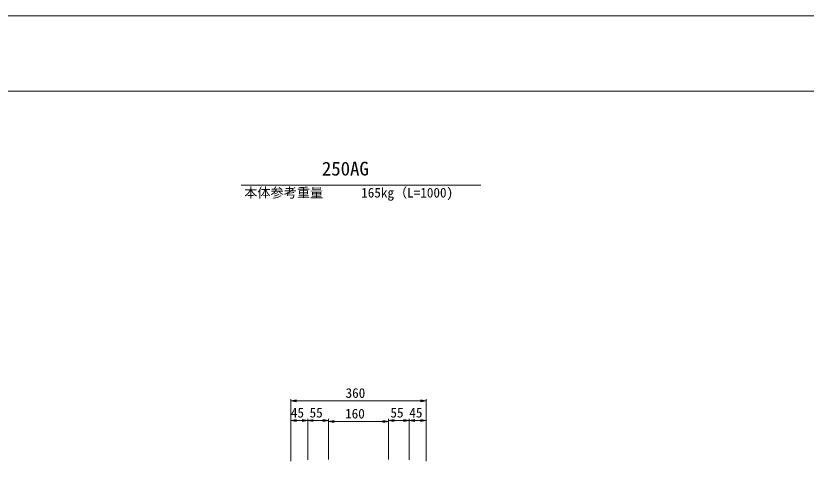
# Model space of a CAD drawing. Units: millimetres on the paper. Extents: x 0 to 841, y 0 to 594.
# Drawn here: x 210.2 to 420.5, y 475.6 to 594 of the extents above; entities that cross this region are included whole.
import ezdxf
from ezdxf.enums import TextEntityAlignment as Align

# ---------------------------------------------------------------- set-up
doc = ezdxf.new("R2010")
doc.units = ezdxf.units.MM
for name, color, linetype, lineweight in [('D-STR-DIM（寸法）', 7, 'Continuous', 18), ('D-STR-HTXT（旗揚げ）', 7, 'Continuous', 18), ('D-TTL(外枠）', 2, 'Continuous', 18), ('DEFPOINTS_2', 8, 'Continuous', 18)]:
    doc.layers.add(name, color=color, linetype=linetype, lineweight=lineweight)
doc.layers.add('D-TTL-TXT（文字）', color=7, linetype='Continuous')
doc.styles.add('ＭＳ ゴシック', font='')
doc.styles.get('ＭＳ ゴシック').set_extended_font_data('MS Gothic')

msp = doc.modelspace()

# ---------------------------------------------------------------- linework, layer by layer
at = {"layer": 'D-STR-DIM（寸法）'}
for p, q in [((283.393, 475.615), (283.393, 492.132)), ((319.393, 475.615), (319.393, 492.132)), ((283.393, 491.632), (284.893, 491.882)), ((283.393, 491.632), (283.593, 491.632)), ((284.893, 491.382), (283.393, 491.632)), ((283.593, 491.632), (319.193, 491.632)), ((317.893, 491.882), (319.393, 491.632)), ((319.393, 491.632), (317.893, 491.382)), ((319.393, 491.632), (319.193, 491.632)), ((283.393, 475.615), (283.393, 486.905)), ((283.393, 486.405), (284.893, 486.655)), ((283.393, 486.405), (283.593, 486.405)), ((284.893, 486.155), (283.393, 486.405)), ((283.593, 486.405), (287.693, 486.405)), ((286.393, 486.655), (287.893, 486.405)), ((287.893, 486.405), (286.393, 486.155)), ((287.893, 486.405), (287.693, 486.405)), ((287.893, 476.015), (287.893, 486.905)), ((287.893, 476.015), (287.893, 486.905)), ((287.893, 486.405), (289.393, 486.655)), ((287.893, 486.405), (288.093, 486.405)), ((289.393, 486.155), (287.893, 486.405)), ((288.093, 486.405), (293.193, 486.405)), ((291.893, 486.655), (293.393, 486.405)), ((293.393, 486.405), (291.893, 486.155)), ((293.393, 486.405), (293.193, 486.405)), ((293.393, 476.085), (293.393, 486.905)), ((293.393, 476.085), (293.393, 486.655)), ((293.393, 486.155), (294.893, 486.405)), ((293.393, 486.155), (293.593, 486.155)), ((294.893, 485.905), (293.393, 486.155)), ((293.593, 486.155), (309.193, 486.155)), ((307.893, 486.405), (309.393, 486.155)), ((309.393, 486.155), (307.893, 485.905)), ((309.393, 486.155), (309.193, 486.155)), ((309.393, 476.085), (309.393, 486.905)), ((309.393, 476.085), (309.393, 486.655)), ((309.393, 486.405), (310.893, 486.655)), ((309.393, 486.405), (309.593, 486.405)), ((310.893, 486.155), (309.393, 486.405)), ((314.693, 486.405), (309.593, 486.405)), ((313.393, 486.655), (314.893, 486.405)), ((314.893, 486.405), (313.393, 486.155)), ((314.893, 486.405), (314.693, 486.405)), ((314.893, 476.015), (314.893, 486.905)), ((314.893, 476.015), (314.893, 486.905)), ((314.893, 486.405), (316.393, 486.655)), ((314.893, 486.405), (315.093, 486.405)), ((316.393, 486.155), (314.893, 486.405)), ((319.193, 486.405), (315.093, 486.405)), ((317.893, 486.655), (319.393, 486.405)), ((319.393, 486.405), (317.893, 486.155)), ((319.393, 486.405), (319.193, 486.405)), ((319.393, 475.615), (319.393, 486.905))]:
    msp.add_line(p, q, dxfattribs=at)
at = {"layer": 'D-STR-HTXT（旗揚げ）'}
msp.add_line((270.179, 549), (333.963, 549), dxfattribs=at)
at = {"layer": 'D-TTL(外枠）'}
msp.add_line((25, 574), (820, 574), dxfattribs=at)
at = {"layer": 'DEFPOINTS_2'}
msp.add_line((0, 594), (841, 594), dxfattribs=at)

# ---------------------------------------------------------------- texts
at = {"layer": 'D-STR-DIM（寸法）', "style": 'ＭＳ ゴシック'}
for s, p in [('360', (297.973, 491.682)), ('45', (283.431, 486.455)), ('55', (288.404, 486.455)), ('160', (297.849, 486.205)), ('55', (309.904, 486.455)), ('45', (314.931, 486.455))]:
    msp.add_text(s, height=2.566, dxfattribs=at).set_placement(p, align=Align.BOTTOM_LEFT)
at = {"layer": 'D-TTL-TXT（文字）', "style": 'ＭＳ ゴシック'}
for s, height, p in [('250AG', 3.666, (291.679, 550.449)), ('本体参考重量', 2.566, (271.01, 544.933)), ('165kg（L=1000)', 2.566, (302.13, 544.933))]:
    msp.add_text(s, height=height, dxfattribs=at).set_placement(p, align=Align.BOTTOM_LEFT)

doc.saveas('drawing.dxf')
